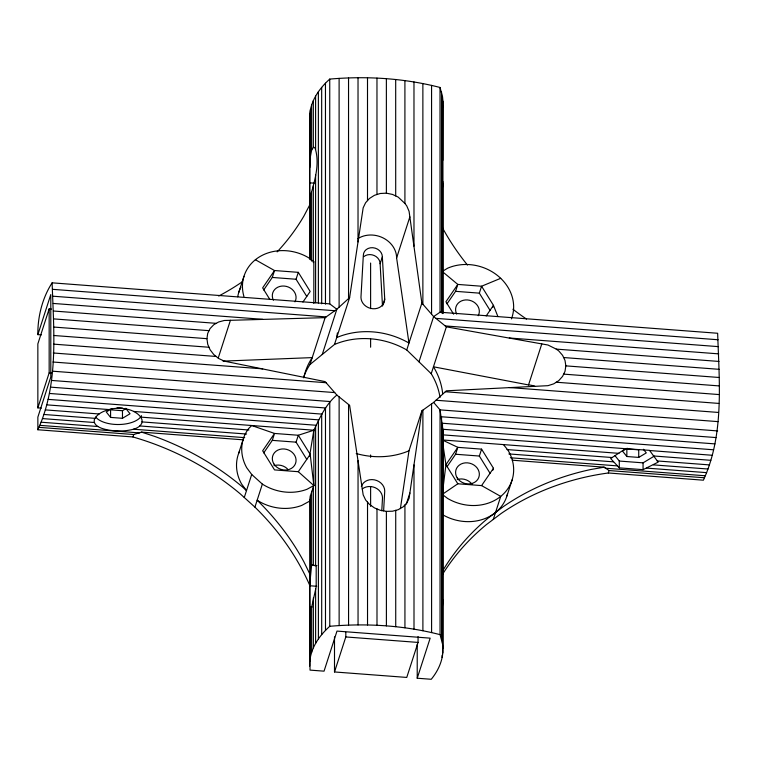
<?xml version="1.0" encoding="UTF-8"?>
<svg xmlns="http://www.w3.org/2000/svg" width="757" height="757" viewBox="0 0 757 757"><rect width="100%" height="100%" fill="white"/><g stroke="black" fill="none" stroke-linecap="round" stroke-linejoin="round"><path stroke-width="1.14" d="M313.833 303.453L313.843 261.733L308.468 257.664A44.502 38.456 17.9 0 0 259.717 256.718A44.502 38.456 17.9 0 0 243.924 296.451M309.755 259.093L309.745 114.241C310.985 100.284 319.558 88.2 329.74 79.097C366.615 75.87 404.134 78.208 440.025 87.462L442.476 96.565L442.892 101.154L442.902 313.568M303.964 376.295A74.29 64.213 17.9 0 1 310.001 364.514L334.48 344.482L349.62 297.615L363.161 207.834L365.584 202.772L367.505 200.614L369.425 198.495L374.422 195.315L380.203 193.499L386.382 193.167L392.505 194.435L398.191 197.113L404.919 203.444L406.755 205.895L409.073 211.317L421.876 303.084L433.638 316.587L446.365 326.835L547.964 345.012L556.244 349.109L558.742 350.898L562.583 355.336L565.006 360.446L565.839 365.868L565.006 371.337L562.583 376.38L558.742 380.657L553.746 383.837L547.964 385.673L446.365 390.811L433.638 402.402L421.886 410.843L409.092 498.333L406.774 503.064L403.065 506.925L398.201 509.688L392.523 511.212L386.392 511.372L380.213 510.275L374.431 507.89L369.444 504.38L365.603 499.942L363.171 494.851L349.63 405.364L336.846 395.059C325.879 404.124 319.889 417.609 313.843 430.222L313.852 485.559L310.427 495.712L309.717 501.096L301.797 505.392A45.24 39.099 17.9 0 1 257.143 500.226A257.456 222.52 17.9 0 1 303.992 561.997L309.727 573.815L310.01 585.918A257.456 222.52 17.9 0 0 254.92 507.133L240.12 493.744A257.456 222.52 17.9 0 0 132.929 436.959L37.859 429.758C58.895 383.884 53.681 331.888 52.129 282.834L329.749 303.869L336.837 309.244L322.245 354.494M442.372 574.572A257.456 222.52 17.9 0 1 486.325 524.667L501.115 513.52A257.456 222.52 17.9 0 1 608.306 472.983L703.385 480.193C724.421 434.319 719.207 382.313 717.655 333.269L440.044 312.225L433.638 316.587L418.981 361.827M417.221 644.321L417.221 678.225L431.244 679.284C437.404 671.79 441.918 662.697 442.798 652.95L442.911 430.042L440.044 409.878L433.638 402.402M417.221 678.225L430.165 638.151L336.988 631.092L324.043 671.166L310.02 670.106L309.764 499.809M442.779 313.54L442.798 181.425M277.138 251.882A257.456 222.52 17.9 0 0 303.973 215.944L309.708 204.996L309.622 206.282L309.745 114.241M442.798 160.38L442.892 101.154M442.798 652.95L442.911 430.042M309.745 167.628L310.408 156.585L311.61 150.132L311.6 105.1M442.798 599.553L442.448 606.13M141.975 421.904L142.07 419.936C140.802 415.716 136.998 413.104 133.251 411.221A23.836 14.468 -1.7 0 0 109.481 409.423C103.633 411.042 97.189 413.644 94.379 419.416C92.893 424.63 99.006 427.573 103.037 428.736A23.836 8.374 1.4 0 0 126.807 430.544C132.238 429.673 139.345 428.67 141.909 423.021L141.975 421.904L248.93 430.004M381.783 510.776L382.503 497.964A12.027 10.399 17.9 0 0 375.169 487.688A12.027 10.399 17.9 0 0 362.215 488.994M383.619 510.852L384.736 491.056A12.027 10.399 17.9 0 0 374.403 479.843A12.027 10.399 17.9 0 0 361.373 486.562M309.764 583.865L311.629 565.157L311.629 491.321M442.438 188.001L442.769 183.326M442.41 493.252L445.93 464.666L442.429 441.076M442.523 437.868L442.788 435.777M309.774 661.429C311.023 647.481 319.586 635.388 329.768 626.294C366.643 623.058 404.162 625.396 440.054 634.65L442.504 643.762L442.921 648.352M442.438 108.043L442.769 105.753M336.846 395.059L325.141 381.623L224.29 361.146L218.612 358.449L213.748 354.522L210.039 349.668L207.711 344.265L206.935 338.672L207.711 333.373L210.039 328.623L213.748 324.753L218.603 321.99L224.29 320.485L325.141 317.647L336.837 309.244L349.62 297.615M311.61 150.132L313.341 147.511L313.947 147.237L315.139 148.221C319.833 163.351 315.092 179.74 310.824 194.502L310.228 195.202L309.745 193.016M337.404 332.948L336.714 337.575A74.29 64.213 17.9 0 1 408.969 343.044L396.611 257.929A24.054 20.789 17.9 0 0 383.07 237.906A24.054 20.789 17.9 0 0 357.881 238.635M400.396 508.609L408.979 450.803L421.886 410.843M309.556 456.357L313.843 430.222L140.717 417.107M311.638 652.288L311.629 607.256L316.189 586.855L316.189 565.81L311.629 565.157L316.909 565.564M41.37 334.897L37.85 334.632L50.795 294.558L50.795 377.052L37.859 417.135L37.859 429.758M51.504 309.064L49.158 308.884L37.85 343.896L37.85 407.872L41.38 408.137M37.85 407.872L49.158 372.86L49.158 308.884M132.929 436.959L133.715 434.527L141.521 432.124L243.319 439.836M238.758 292.42L243.972 276.305M218.234 358.014L230.421 320.296M263.71 289.959L272.293 277.45L274.526 270.542L298.296 272.34L310.181 291.464L302.923 302.052M238.606 453.519L243.811 437.395M306.765 296.46L296.063 279.248L298.296 272.34M244.274 497.51L251.712 474.478L246.744 467.798A45.24 39.099 17.9 0 1 248.76 428.415L251.731 425.519L274.536 433.449L298.305 435.256L313.843 430.222M263.72 452.875L272.302 440.356L274.536 433.449L262.651 450.775L274.536 469.908L298.305 471.706L313.852 485.559L307.001 489.268A45.24 39.099 17.9 0 1 262.357 484.102L251.712 474.478M254.92 507.133L262.357 484.102M310.001 364.514L325.141 317.647M306.774 459.376L296.072 442.164L298.305 435.256L310.19 454.38L313.852 485.559M384.726 299.119L382.493 306.027L380.118 263.758L382.351 256.85A9.623 8.318 17.9 0 0 372.841 247.709A9.623 8.318 17.9 0 0 363.332 255.402L360.957 297.321A12.027 10.399 17.9 0 0 372.841 308.742A12.027 10.399 17.9 0 0 384.726 299.119L382.351 256.85M396.611 257.929L409.868 216.88M440.044 397.463A74.29 64.213 17.9 0 0 431.225 373.703L406.746 349.961L421.876 303.084M446.99 303.85L455.572 291.331L457.805 284.424L442.258 271.47L447.633 268.205A44.502 38.456 17.9 0 1 497.377 275.416A44.502 38.456 17.9 0 1 511.448 318.877M418.063 636.58L418.063 642.428L406.755 677.43L334.499 671.961L345.807 636.949L345.807 632.275M431.225 373.703L446.365 326.835M406.301 504.096L409.887 492.996M490.034 310.351L479.342 293.139L481.575 286.231L500.708 278.321M492.816 307.333L493.46 305.355L481.575 286.231L457.805 284.424L445.92 301.75L453.642 314.183M446.999 466.766L455.582 454.247L457.815 447.34L481.584 449.138L493.469 468.271L492.826 470.239M490.044 473.267L479.351 456.045L481.584 449.138M442.694 393.914A74.29 64.213 17.9 0 0 433.458 366.795L528.537 384.935L541.794 343.886M493.29 519.425L500.727 496.393A44.502 38.456 17.9 0 0 507.815 449.961L503.452 444.586M506.935 495.949L512.139 479.834M608.306 472.983L609.092 470.551L704.171 477.752M313.843 261.733L313.341 262.594L313.341 185.815M298.305 471.706L310.19 454.38M486.193 315.943L493.46 305.355L497.803 316.322M481.584 485.597L500.727 496.393A44.502 38.456 17.9 0 1 447.642 498.466L442.268 494.397L457.815 483.789L481.584 485.597L493.469 468.271M52.129 282.834C42.354 297.88 37.632 316.833 37.85 334.632M625.528 448.702L649.506 450.339L658.174 462.139L643.062 469.662L619.292 467.854L610.634 458.534L625.528 448.702L442.807 434.859M111.922 408.553L106.254 411.959L110.588 417.4L122.473 418.299L130.024 413.757L125.7 408.326M110.588 417.4L110.588 409.821L122.473 410.72L126.249 408.449M627.241 448.248L622.519 451.077L626.853 456.518L638.738 457.417L646.289 452.885L643.403 449.251M614.968 455.619L619.292 461.051L643.062 462.849L654.143 456.197M609.092 470.551L604.181 467.183L591.037 469.463A257.456 222.52 17.9 0 0 503.348 506.613L488.558 517.76A257.456 222.52 17.9 0 0 442.287 571.478M223.031 361.117L312.234 357.607A74.29 64.213 17.9 0 0 303.803 377.866M45.288 409.887L99.12 413.965M309.679 182.834L314.221 183.175M272.293 277.45L296.063 279.248M455.572 291.331L479.342 293.139M52.583 289.335L334.745 310.711M435.956 318.375L718.109 339.761M52.962 296.205L326.135 316.909M445.305 325.936L718.488 346.64M53.245 303.443L262.707 319.312M509.319 338L718.772 353.869M53.454 311.013L216.199 323.343M556.244 349.109L718.98 361.439M53.586 318.886L209.027 330.667M563.662 357.541L719.112 369.321M53.624 327.052L206.935 338.672M565.839 365.868L719.15 377.488M53.586 335.474L209.036 347.255M563.662 374.128L719.112 385.909M53.454 344.132L216.199 356.462M556.244 382.228L718.98 394.558M53.255 352.989L262.707 368.858M509.319 387.546L718.781 403.415M52.962 362.016L326.135 382.72M445.315 391.748L718.488 412.451M52.593 371.195L334.745 392.58M435.956 400.245L718.119 421.63M49.158 372.86L51.514 373.04M52.138 380.487L329.759 401.522L329.768 626.294M717.664 430.922L440.044 409.878L440.054 634.65M50.804 387.158L325.671 407.995M441.463 416.766L716.33 437.593M49.451 393.46L322.028 414.117M442.41 423.239L714.977 443.895M48.079 399.365L318.829 419.88M442.854 429.276L713.605 449.79M117.051 407.673L122.454 408.08M46.688 404.844L109.065 409.565M133.573 411.43L316.095 425.254M649.629 450.529L712.214 455.269M618.971 453.348L442.268 439.949L457.815 447.34L445.93 464.666L457.815 483.789M653.386 455.96L710.814 460.313M43.878 414.467L95.06 418.347M506.935 449.563L612.375 457.55M657.171 460.947L709.404 464.902M42.477 418.583L94.341 422.51M139.884 425.964L246.574 434.054M508.855 453.926L613.416 461.846M653.329 464.874L708.003 469.018M41.077 422.207L97.937 426.522M133.487 429.21L244.681 437.641M510.36 457.767L617.173 465.867M646.762 468.11L706.603 472.642M272.302 440.356L296.072 442.164M455.582 454.247L479.351 456.045M512.234 460.209L604.181 467.183M39.686 425.339L139.761 432.919M605.146 468.186L705.212 475.765M38.645 427.327L133.715 434.527M309.745 585.757L316.748 586.287M312.083 606.982L309.745 606.802L311.629 607.256M345.807 636.949L418.063 642.428M141.521 432.124L154.665 436.401A257.456 222.52 17.9 0 1 242.354 486.836L246.508 490.593L241.54 483.922A45.24 39.099 17.9 0 1 239.458 451.418M255.383 259.736L274.526 270.542L262.641 287.868L269.776 299.337M442.306 571.98L442.788 574.166M309.622 118.83L309.992 157.986M643.062 462.849L643.062 469.662M638.738 457.417L638.728 449.838L626.853 448.939L626.853 456.518M619.292 461.051L619.292 467.854M442.476 96.565L442.485 312.982M442.495 423.797L442.504 643.762M442.135 655.183L442.135 657.53M441.52 91.994L441.53 312.934M441.539 417.069L441.549 639.192M440.025 87.462L440.044 312.225M431.566 85.38L431.575 314.136M431.575 403.831L431.594 632.578M422.87 83.544L422.879 304.191M422.889 410.095L422.898 630.742M413.975 81.955L413.984 246.167M413.994 464.94L414.003 629.143M404.91 80.611L404.919 203.444M404.929 504.957L404.938 627.799M395.693 79.513L395.703 195.902M395.722 510.322L395.731 626.701M386.373 78.671L386.382 193.167M386.392 511.372L386.401 625.869M376.967 78.094L376.967 194.483M376.986 508.903L376.995 625.282M370.608 263.039L370.608 308.638M370.608 339.032L370.618 347.217M370.618 454.976L370.618 457.313M370.618 486.543L370.618 506.424M367.505 77.772L367.505 200.614M367.524 502.128L367.533 624.97M358.023 77.716L358.023 241.918M358.042 460.701L358.052 624.904M348.542 77.914L348.551 298.561M348.561 404.465L348.57 625.112M339.108 78.378L339.117 307.124M339.127 396.829L339.136 625.575M334.499 636.883L334.499 671.961M329.74 79.097L329.749 303.869M325.463 83.204L325.472 304.134M325.482 408.278L325.491 630.392M321.668 87.415L321.678 303.831M321.687 414.647L321.697 634.612M318.375 91.72L318.385 302.961M318.394 420.608L318.404 638.917M315.593 96.12L315.603 149.507M315.603 174.895L315.603 302.734M315.612 426.144L315.622 565.744M315.622 588.709L315.622 643.308M313.332 100.577L313.341 147.511M313.36 486.637L313.36 565.432M313.36 597.945L313.37 647.774M311.61 192.231L311.61 261.089M310.408 109.651L310.408 156.585M310.408 194.89L310.417 259.859M310.427 495.712L310.427 574.506M310.436 607.019L310.436 656.849M309.641 578.585L309.651 666.028M122.473 410.72L122.473 418.299M273.958 465.697A12.027 10.399 17.9 0 1 287.386 468.81M273.409 300.207A12.027 10.399 17.9 0 1 284.178 286.051A12.027 10.399 17.9 0 1 294.956 301.844M507.521 493.81A44.502 38.456 17.9 0 1 442.438 514.59M242.344 281.755A257.456 222.52 17.9 0 1 218.707 296.025M237.717 296.772A44.502 38.456 17.9 0 1 240.877 287.244M526.541 319.085A257.456 222.52 17.9 0 1 512.905 309.235M467.457 265.045A257.456 222.52 17.9 0 1 442.239 227.365M334.48 344.482A74.29 64.213 17.9 0 1 406.746 349.961M457.228 479.578A12.027 10.399 17.9 0 1 471.999 484.206M456.689 314.098A12.027 10.399 17.9 0 1 467.457 299.942A12.027 10.399 17.9 0 1 478.225 315.726M528.537 384.935A24.054 20.789 17.9 0 1 534.688 386.127M408.979 450.803A74.29 64.213 17.9 0 1 356.206 453.528M363.89 256.576A9.623 8.318 17.9 0 1 374.242 255.535A9.623 8.318 17.9 0 1 380.118 263.758M141.502 415.659A24.054 11.658 0 0 1 119.663 424.497A24.054 11.658 0 0 1 95.704 417.06M457.171 477.856A12.027 10.399 17.9 0 0 477.762 479.418A12.027 10.399 17.9 0 0 467.466 462.849A12.027 10.399 17.9 0 0 457.171 477.856M273.902 463.965A12.027 10.399 17.9 0 0 294.482 465.527A12.027 10.399 17.9 0 0 284.187 448.967A12.027 10.399 17.9 0 0 273.902 463.965"/></g></svg>
